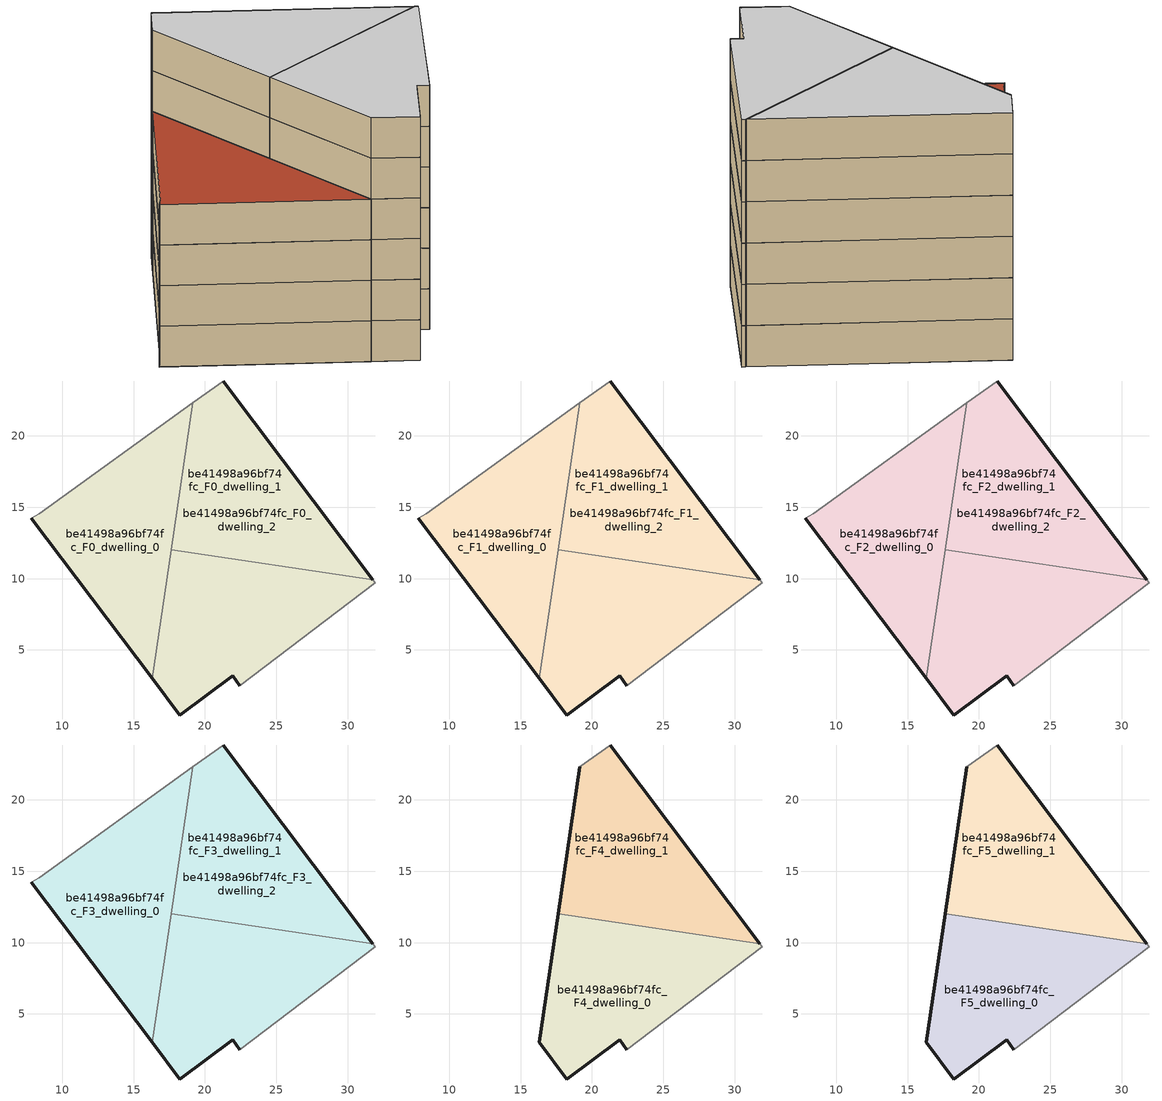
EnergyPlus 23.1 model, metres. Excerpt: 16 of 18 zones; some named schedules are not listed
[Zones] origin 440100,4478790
be41498a96bf74fc_F0_dwelling_0
 floor ground (EU_floor_Construction): 16.31,3.02 19.15,22.32 8.4,14.56 7.84,14.23 z0; 31.93,9.72 31.77,9.93 17.63,12.01 16.31,3.02 18.25,0.44 21.94,3.19 22.45,2.5 z0
 wall outside (EU_wall_Construction): 22.45,2.5 21.94,3.19 18.26,0.44 16.31,3.02 z0:3
 wall adiabatic (EU_wall_Construction): 31.77,9.93 31.93,9.72 22.45,2.5 z0:3
 wall to be41498a96bf74fc_F0_dwelling_1 (EU_wall_Construction): 17.63,12.01 31.77,9.93 z0:3
 wall to be41498a96bf74fc_F0_dwelling_2 (EU_wall_Construction): 16.31,3.02 17.63,12.01 z0:3
be41498a96bf74fc_F0_dwelling_1
 floor ground (EU_floor_Construction): 16.31,3.02 19.15,22.32 8.4,14.56 7.84,14.23 z0; 31.77,9.93 21.27,23.85 19.15,22.32 17.63,12.01 z0
 wall outside (EU_wall_Construction): 21.28,23.85 31.77,9.93 z0:3
 wall adiabatic (EU_wall_Construction): 19.15,22.32 21.28,23.85 z0:3
 wall to be41498a96bf74fc_F0_dwelling_2 (EU_wall_Construction): 17.63,12.01 19.15,22.32 z0:3
be41498a96bf74fc_F0_dwelling_2
 floor ground (EU_floor_Construction): 16.31,3.02 19.15,22.32 8.4,14.56 7.84,14.23 z0; 31.93,9.72 31.77,9.93 17.63,12.01 16.31,3.02 18.25,0.44 21.94,3.19 22.45,2.5 z0; 31.77,9.93 21.27,23.85 19.15,22.32 17.63,12.01 z0
 wall outside (EU_wall_Construction): 16.31,3.02 7.84,14.23 z0:3
 wall adiabatic (EU_wall_Construction): 7.84,14.23 8.41,14.56 19.15,22.32 z0:3
be41498a96bf74fc_F1_dwelling_0
 floor adiabatic (EU_floor_Construction): 31.93,9.72 31.77,9.93 17.63,12.01 16.31,3.02 18.25,0.44 21.94,3.19 22.45,2.5 z3; 16.31,3.02 19.15,22.32 8.4,14.56 7.84,14.23 z3
 wall outside (EU_wall_Construction): 22.45,2.5 21.94,3.19 18.26,0.44 16.31,3.02 z3:6
 wall adiabatic (EU_wall_Construction): 31.77,9.93 31.93,9.72 22.45,2.5 z3:6
 wall to be41498a96bf74fc_F1_dwelling_1 (EU_wall_Construction): 17.63,12.01 31.77,9.93 z3:6
 wall to be41498a96bf74fc_F1_dwelling_2 (EU_wall_Construction): 16.31,3.02 17.63,12.01 z3:6
be41498a96bf74fc_F1_dwelling_1
 floor to be41498a96bf74fc_F0_dwelling_1 (EU_floor_Construction): 31.77,9.93 21.27,23.85 19.15,22.32 17.63,12.01 z3; 16.31,3.02 19.15,22.32 8.4,14.56 7.84,14.23 z3
 wall outside (EU_wall_Construction): 21.28,23.85 31.77,9.93 z3:6
 wall adiabatic (EU_wall_Construction): 19.15,22.32 21.28,23.85 z3:6
 wall to be41498a96bf74fc_F1_dwelling_2 (EU_wall_Construction): 17.63,12.01 19.15,22.32 z3:6
be41498a96bf74fc_F1_dwelling_2
 floor to be41498a96bf74fc_F0_dwelling_2 (EU_floor_Construction): 16.31,3.02 19.15,22.32 8.4,14.56 7.84,14.23 z3; 31.93,9.72 31.77,9.93 17.63,12.01 16.31,3.02 18.25,0.44 21.94,3.19 22.45,2.5 z3
 floor adiabatic (EU_floor_Construction): 31.77,9.93 21.27,23.85 19.15,22.32 17.63,12.01 z3
 wall outside (EU_wall_Construction): 16.31,3.02 7.84,14.23 z3:6
 wall adiabatic (EU_wall_Construction): 7.84,14.23 8.41,14.56 19.15,22.32 z3:6
be41498a96bf74fc_F2_dwelling_0
 floor adiabatic (EU_floor_Construction): 31.93,9.72 31.77,9.93 17.63,12.01 16.31,3.02 18.25,0.44 21.94,3.19 22.45,2.5 z6; 16.31,3.02 19.15,22.32 8.4,14.56 7.84,14.23 z6
 wall outside (EU_wall_Construction): 22.45,2.5 21.94,3.19 18.26,0.44 16.31,3.02 z6:9
 wall adiabatic (EU_wall_Construction): 31.77,9.93 31.93,9.72 22.45,2.5 z6:9
 wall to be41498a96bf74fc_F2_dwelling_1 (EU_wall_Construction): 17.63,12.01 31.77,9.93 z6:9
 wall to be41498a96bf74fc_F2_dwelling_2 (EU_wall_Construction): 16.31,3.02 17.63,12.01 z6:9
be41498a96bf74fc_F2_dwelling_1
 floor to be41498a96bf74fc_F1_dwelling_1 (EU_floor_Construction): 31.77,9.93 21.27,23.85 19.15,22.32 17.63,12.01 z6; 16.31,3.02 19.15,22.32 8.4,14.56 7.84,14.23 z6
 wall outside (EU_wall_Construction): 21.28,23.85 31.77,9.93 z6:9
 wall adiabatic (EU_wall_Construction): 19.15,22.32 21.28,23.85 z6:9
 wall to be41498a96bf74fc_F2_dwelling_2 (EU_wall_Construction): 17.63,12.01 19.15,22.32 z6:9
be41498a96bf74fc_F2_dwelling_2
 floor to be41498a96bf74fc_F1_dwelling_2 (EU_floor_Construction): 16.31,3.02 19.15,22.32 8.4,14.56 7.84,14.23 z6; 31.93,9.72 31.77,9.93 17.63,12.01 16.31,3.02 18.25,0.44 21.94,3.19 22.45,2.5 z6
 floor adiabatic (EU_floor_Construction): 31.77,9.93 21.27,23.85 19.15,22.32 17.63,12.01 z6
 wall outside (EU_wall_Construction): 16.31,3.02 7.84,14.23 z6:9
 wall adiabatic (EU_wall_Construction): 7.84,14.23 8.41,14.56 19.15,22.32 z6:9
be41498a96bf74fc_F3_dwelling_0
 floor adiabatic (EU_floor_Construction): 31.93,9.72 31.77,9.93 17.63,12.01 16.31,3.02 18.25,0.44 21.94,3.19 22.45,2.5 z9; 16.31,3.02 19.15,22.32 8.4,14.56 7.84,14.23 z9
 wall outside (EU_wall_Construction): 22.45,2.5 21.94,3.19 18.26,0.44 16.31,3.02 z9:12
 wall adiabatic (EU_wall_Construction): 31.77,9.93 31.93,9.72 22.45,2.5 z9:12
 wall to be41498a96bf74fc_F3_dwelling_1 (EU_wall_Construction): 17.63,12.01 31.77,9.93 z9:12
 wall to be41498a96bf74fc_F3_dwelling_2 (EU_wall_Construction): 16.31,3.02 17.63,12.01 z9:12
 roof outside (EU_floor_Construction): 19.15,22.32 16.31,3.02 7.84,14.23 8.4,14.56 z12
be41498a96bf74fc_F3_dwelling_1
 floor to be41498a96bf74fc_F2_dwelling_1 (EU_floor_Construction): 31.77,9.93 21.27,23.85 19.15,22.32 17.63,12.01 z9; 16.31,3.02 19.15,22.32 8.4,14.56 7.84,14.23 z9
 wall outside (EU_wall_Construction): 21.28,23.85 31.77,9.93 z9:12
 wall adiabatic (EU_wall_Construction): 19.15,22.32 21.28,23.85 z9:12
 wall to be41498a96bf74fc_F3_dwelling_2 (EU_wall_Construction): 17.63,12.01 19.15,22.32 z9:12
 roof outside (EU_floor_Construction): 19.15,22.32 16.31,3.02 7.84,14.23 8.4,14.56 z12
be41498a96bf74fc_F3_dwelling_2
 floor to be41498a96bf74fc_F2_dwelling_2 (EU_floor_Construction): 16.31,3.02 19.15,22.32 8.4,14.56 7.84,14.23 z9; 31.93,9.72 31.77,9.93 17.63,12.01 16.31,3.02 18.25,0.44 21.94,3.19 22.45,2.5 z9
 floor adiabatic (EU_floor_Construction): 31.77,9.93 21.27,23.85 19.15,22.32 17.63,12.01 z9
 wall outside (EU_wall_Construction): 16.31,3.02 7.84,14.23 z9:12
 wall adiabatic (EU_wall_Construction): 7.84,14.23 8.41,14.56 19.15,22.32 z9:12
 ceiling adiabatic (EU_roof_Construction): 31.77,9.93 31.93,9.72 22.45,2.5 21.94,3.19 18.25,0.44 16.31,3.02 17.63,12.01 z12; 21.27,23.85 31.77,9.93 17.63,12.01 19.15,22.32 z12
 roof outside (EU_roof_Construction): 19.15,22.32 16.31,3.02 7.84,14.23 8.4,14.56 z12
be41498a96bf74fc_F4_dwelling_0
 floor to be41498a96bf74fc_F3_dwelling_0 (EU_floor_Construction): 31.93,9.72 31.77,9.93 17.63,12.01 16.31,3.02 18.25,0.44 21.94,3.19 22.45,2.5 z12
 wall outside (EU_wall_Construction): 22.45,2.5 21.94,3.19 18.26,0.44 16.31,3.02 17.63,12.01 z12:15
 wall adiabatic (EU_wall_Construction): 31.77,9.93 31.93,9.72 22.45,2.5 z12:15
 wall to be41498a96bf74fc_F4_dwelling_1 (EU_wall_Construction): 17.63,12.01 31.77,9.93 z12:15
be41498a96bf74fc_F4_dwelling_1
 floor to be41498a96bf74fc_F3_dwelling_1 (EU_floor_Construction): 31.77,9.93 21.27,23.85 19.15,22.32 17.63,12.01 z12
 wall outside (EU_wall_Construction): 21.28,23.85 31.77,9.93 / 17.63,12.01 19.15,22.32 z12:15
 wall adiabatic (EU_wall_Construction): 19.15,22.32 21.28,23.85 z12:15
be41498a96bf74fc_F5_dwelling_0
 floor to be41498a96bf74fc_F4_dwelling_0 (EU_floor_Construction): 31.93,9.72 31.77,9.93 17.63,12.01 16.31,3.02 18.25,0.44 21.94,3.19 22.45,2.5 z15
 wall outside (EU_wall_Construction): 22.45,2.5 21.94,3.19 18.26,0.44 16.31,3.02 17.63,12.01 z15:18
 wall adiabatic (EU_wall_Construction): 31.77,9.93 31.93,9.72 22.45,2.5 z15:18
 wall to be41498a96bf74fc_F5_dwelling_1 (EU_wall_Construction): 17.63,12.01 31.77,9.93 z15:18
 ceiling to be41498a96bf74fc_F6_dwelling_0 (EU_floor_Construction): 31.77,9.93 31.93,9.72 22.45,2.5 21.94,3.19 18.25,0.44 16.31,3.02 17.63,12.01 z18
be41498a96bf74fc_F5_dwelling_1
 floor to be41498a96bf74fc_F4_dwelling_1 (EU_floor_Construction): 31.77,9.93 21.27,23.85 19.15,22.32 17.63,12.01 z15
 wall outside (EU_wall_Construction): 21.28,23.85 31.77,9.93 / 17.63,12.01 19.15,22.32 z15:18
 wall adiabatic (EU_wall_Construction): 19.15,22.32 21.28,23.85 z15:18
 ceiling to be41498a96bf74fc_F6_dwelling_1 (EU_floor_Construction): 21.27,23.85 31.77,9.93 17.63,12.01 19.15,22.32 z18
[Building]
EU S2 Campaign: North Axis=0; Terrain=City; Solar Distribution=FullExterior
[Site:Location]
Madrid: Latitude=40.5; Longitude=-3.5; Time Zone=1; Elevation=609
[SizingPeriod:WeatherFileDays]
AnnualSizingPeriod: Begin Month=1; Begin Day of Month=1; End Month=12; End Day of Month=31; Day of Week for Start Day=Monday; Use Weather File Daylight Saving Period=No; Use Weather File Rain and Snow Indicators=No
[MATERIAL]
EU_InternalMass_Material: Roughness=MediumRough; Thickness=0.1; Conductivity=1; Density=1800; Specific Heat=900; Thermal Absorptance=0.9; Solar Absorptance=0.7; Visible Absorptance=0.7
[MATERIAL:NOMASS] Roughness=MediumRough; Thermal Absorptance=0.9; Solar Absorptance=0.7; Visible Absorptance=0.7
Name | Thermal Resistance
EU_wall_NoMass | 0.609216
EU_roof_NoMass | 0.513268
EU_floor_NoMass | 0.568163
[CONSTRUCTION]
EU_wall_Construction: EU_wall_NoMass
EU_roof_Construction: EU_roof_NoMass
EU_floor_Construction: EU_floor_NoMass
EU_InternalMass_Construction: EU_InternalMass_Material
[ZONE] Type=1; Multiplier=1; Ceiling Height=autocalculate; Floor Area=autocalculate; Part of Total Floor Area=Yes
Name | Volume
be41498a96bf74fc_F0_dwelling_0; be41498a96bf74fc_F1_dwelling_0; be41498a96bf74fc_F2_dwelling_0; be41498a96bf74fc_F3_dwelling_0 | 583.385
be41498a96bf74fc_F4_dwelling_0 | 291.691
be41498a96bf74fc_F5_dwelling_0 | 291.699
be41498a96bf74fc_F0_dwelling_1; be41498a96bf74fc_F1_dwelling_1; be41498a96bf74fc_F2_dwelling_1; be41498a96bf74fc_F3_dwelling_1 | 583.412
be41498a96bf74fc_F4_dwelling_1 | 291.718
be41498a96bf74fc_F5_dwelling_1 | 291.726
be41498a96bf74fc_F0_dwelling_2; be41498a96bf74fc_F1_dwelling_2; be41498a96bf74fc_F2_dwelling_2; be41498a96bf74fc_F3_dwelling_2 | 875.103
[INTERNALMASS] Construction=EU_InternalMass_Construction
Name | Zone or ZoneList | Surface Area
be41498a96bf74fc_F0_dwelling_0_EU_InternalMass | be41498a96bf74fc_F0_dwelling_0 | 97.2323
be41498a96bf74fc_F0_dwelling_1_EU_InternalMass | be41498a96bf74fc_F0_dwelling_1 | 97.2438
be41498a96bf74fc_F0_dwelling_2_EU_InternalMass | be41498a96bf74fc_F0_dwelling_2 | 97.2315
be41498a96bf74fc_F1_dwelling_0_EU_InternalMass | be41498a96bf74fc_F1_dwelling_0 | 97.2323
be41498a96bf74fc_F1_dwelling_1_EU_InternalMass | be41498a96bf74fc_F1_dwelling_1 | 97.2438
be41498a96bf74fc_F1_dwelling_2_EU_InternalMass | be41498a96bf74fc_F1_dwelling_2 | 97.2315
be41498a96bf74fc_F2_dwelling_0_EU_InternalMass | be41498a96bf74fc_F2_dwelling_0 | 97.2323
be41498a96bf74fc_F2_dwelling_1_EU_InternalMass | be41498a96bf74fc_F2_dwelling_1 | 97.2438
be41498a96bf74fc_F2_dwelling_2_EU_InternalMass | be41498a96bf74fc_F2_dwelling_2 | 97.2315
be41498a96bf74fc_F3_dwelling_0_EU_InternalMass | be41498a96bf74fc_F3_dwelling_0 | 97.2323
be41498a96bf74fc_F3_dwelling_1_EU_InternalMass | be41498a96bf74fc_F3_dwelling_1 | 97.2438
be41498a96bf74fc_F3_dwelling_2_EU_InternalMass | be41498a96bf74fc_F3_dwelling_2 | 97.2315
be41498a96bf74fc_F4_dwelling_0_EU_InternalMass | be41498a96bf74fc_F4_dwelling_0 | 145.848
be41498a96bf74fc_F4_dwelling_1_EU_InternalMass | be41498a96bf74fc_F4_dwelling_1 | 145.85
be41498a96bf74fc_F5_dwelling_0_EU_InternalMass | be41498a96bf74fc_F5_dwelling_0 | 145.848
be41498a96bf74fc_F5_dwelling_1_EU_InternalMass | be41498a96bf74fc_F5_dwelling_1 | 145.85
[OTHEREQUIPMENT] Fuel Type=Electricity; Design Level Calculation Method=Watts/Area; Power per Zone Floor Area=1; Fraction Latent=0; Fraction Radiant=0; Fraction Lost=0; Carbon Dioxide Generation Rate=0; EndUse Subcategory=EU_Step8_InternalGains
Name | Zone or ZoneList or Space or SpaceList | Schedule
EU_Step8_InternalGain_be41498a96bf74fc_F0_dwelling_0_f000 | be41498a96bf74fc_F0_dwelling_0 | EU_Step8_GainSchedule_be41498a96bf74fc_F0_dwelling_0_f000
EU_Step8_InternalGain_be41498a96bf74fc_F0_dwelling_1_f000 | be41498a96bf74fc_F0_dwelling_1 | EU_Step8_GainSchedule_be41498a96bf74fc_F0_dwelling_1_f000
EU_Step8_InternalGain_be41498a96bf74fc_F0_dwelling_2_f000 | be41498a96bf74fc_F0_dwelling_2 | EU_Step8_GainSchedule_be41498a96bf74fc_F0_dwelling_2_f000
EU_Step8_InternalGain_be41498a96bf74fc_F1_dwelling_0_f000 | be41498a96bf74fc_F1_dwelling_0 | EU_Step8_GainSchedule_be41498a96bf74fc_F1_dwelling_0_f000
EU_Step8_InternalGain_be41498a96bf74fc_F1_dwelling_1_f000 | be41498a96bf74fc_F1_dwelling_1 | EU_Step8_GainSchedule_be41498a96bf74fc_F1_dwelling_1_f000
EU_Step8_InternalGain_be41498a96bf74fc_F1_dwelling_2_f000 | be41498a96bf74fc_F1_dwelling_2 | EU_Step8_GainSchedule_be41498a96bf74fc_F1_dwelling_2_f000
EU_Step8_InternalGain_be41498a96bf74fc_F2_dwelling_0_f000 | be41498a96bf74fc_F2_dwelling_0 | EU_Step8_GainSchedule_be41498a96bf74fc_F2_dwelling_0_f000
EU_Step8_InternalGain_be41498a96bf74fc_F2_dwelling_1_f000 | be41498a96bf74fc_F2_dwelling_1 | EU_Step8_GainSchedule_be41498a96bf74fc_F2_dwelling_1_f000
EU_Step8_InternalGain_be41498a96bf74fc_F2_dwelling_2_f000 | be41498a96bf74fc_F2_dwelling_2 | EU_Step8_GainSchedule_be41498a96bf74fc_F2_dwelling_2_f000
EU_Step8_InternalGain_be41498a96bf74fc_F3_dwelling_0_f000 | be41498a96bf74fc_F3_dwelling_0 | EU_Step8_GainSchedule_be41498a96bf74fc_F3_dwelling_0_f000
EU_Step8_InternalGain_be41498a96bf74fc_F3_dwelling_1_f000 | be41498a96bf74fc_F3_dwelling_1 | EU_Step8_GainSchedule_be41498a96bf74fc_F3_dwelling_1_f000
EU_Step8_InternalGain_be41498a96bf74fc_F3_dwelling_2_f000 | be41498a96bf74fc_F3_dwelling_2 | EU_Step8_GainSchedule_be41498a96bf74fc_F3_dwelling_2_f000
EU_Step8_InternalGain_be41498a96bf74fc_F4_dwelling_0_f000 | be41498a96bf74fc_F4_dwelling_0 | EU_Step8_GainSchedule_be41498a96bf74fc_F4_dwelling_0_f000
EU_Step8_InternalGain_be41498a96bf74fc_F4_dwelling_1_f000 | be41498a96bf74fc_F4_dwelling_1 | EU_Step8_GainSchedule_be41498a96bf74fc_F4_dwelling_1_f000
EU_Step8_InternalGain_be41498a96bf74fc_F5_dwelling_0_f000 | be41498a96bf74fc_F5_dwelling_0 | EU_Step8_GainSchedule_be41498a96bf74fc_F5_dwelling_0_f000
EU_Step8_InternalGain_be41498a96bf74fc_F5_dwelling_1_f000 | be41498a96bf74fc_F5_dwelling_1 | EU_Step8_GainSchedule_be41498a96bf74fc_F5_dwelling_1_f000
[ZONEVENTILATION:DESIGNFLOWRATE] Schedule=EU_AlwaysOn; Design Flow Rate Calculation Method=AirChanges/Hour; Air Changes per Hour=0.752966; Ventilation Type=Natural; Fan Pressure Rise=0; Fan Total Efficiency=1; Constant Term Coefficient=1; Temperature Term Coefficient=0; Velocity Term Coefficient=0; Velocity Squared Term Coefficient=0; Minimum Indoor Temperature=-100; Maximum Indoor Temperature=100; Delta Temperature=-100; Minimum Outdoor Temperature=-100; Maximum Outdoor Temperature=100; Maximum Wind Speed=40
Name | Zone or ZoneList or Space or SpaceList
EU_ConstantAir_be41498a96bf74fc_F0_dwelling_0 | be41498a96bf74fc_F0_dwelling_0
EU_ConstantAir_be41498a96bf74fc_F0_dwelling_1 | be41498a96bf74fc_F0_dwelling_1
EU_ConstantAir_be41498a96bf74fc_F0_dwelling_2 | be41498a96bf74fc_F0_dwelling_2
EU_ConstantAir_be41498a96bf74fc_F1_dwelling_0 | be41498a96bf74fc_F1_dwelling_0
EU_ConstantAir_be41498a96bf74fc_F1_dwelling_1 | be41498a96bf74fc_F1_dwelling_1
EU_ConstantAir_be41498a96bf74fc_F1_dwelling_2 | be41498a96bf74fc_F1_dwelling_2
EU_ConstantAir_be41498a96bf74fc_F2_dwelling_0 | be41498a96bf74fc_F2_dwelling_0
EU_ConstantAir_be41498a96bf74fc_F2_dwelling_1 | be41498a96bf74fc_F2_dwelling_1
EU_ConstantAir_be41498a96bf74fc_F2_dwelling_2 | be41498a96bf74fc_F2_dwelling_2
EU_ConstantAir_be41498a96bf74fc_F3_dwelling_0 | be41498a96bf74fc_F3_dwelling_0
EU_ConstantAir_be41498a96bf74fc_F3_dwelling_1 | be41498a96bf74fc_F3_dwelling_1
EU_ConstantAir_be41498a96bf74fc_F3_dwelling_2 | be41498a96bf74fc_F3_dwelling_2
EU_ConstantAir_be41498a96bf74fc_F4_dwelling_0 | be41498a96bf74fc_F4_dwelling_0
EU_ConstantAir_be41498a96bf74fc_F4_dwelling_1 | be41498a96bf74fc_F4_dwelling_1
EU_ConstantAir_be41498a96bf74fc_F5_dwelling_0 | be41498a96bf74fc_F5_dwelling_0
EU_ConstantAir_be41498a96bf74fc_F5_dwelling_1 | be41498a96bf74fc_F5_dwelling_1
[HVACTEMPLATE:THERMOSTAT] Constant Heating Setpoint=20; Constant Cooling Setpoint=50
EU_HeatOnly_be41498a96bf74fc_F0_dwelling_0; EU_HeatOnly_be41498a96bf74fc_F0_dwelling_1; EU_HeatOnly_be41498a96bf74fc_F0_dwelling_2; EU_HeatOnly_be41498a96bf74fc_F1_dwelling_0; EU_HeatOnly_be41498a96bf74fc_F1_dwelling_1; EU_HeatOnly_be41498a96bf74fc_F1_dwelling_2; EU_HeatOnly_be41498a96bf74fc_F2_dwelling_0; EU_HeatOnly_be41498a96bf74fc_F2_dwelling_1; EU_HeatOnly_be41498a96bf74fc_F2_dwelling_2; EU_HeatOnly_be41498a96bf74fc_F3_dwelling_0; EU_HeatOnly_be41498a96bf74fc_F3_dwelling_1; EU_HeatOnly_be41498a96bf74fc_F3_dwelling_2; EU_HeatOnly_be41498a96bf74fc_F4_dwelling_0; EU_HeatOnly_be41498a96bf74fc_F4_dwelling_1; EU_HeatOnly_be41498a96bf74fc_F5_dwelling_0; EU_HeatOnly_be41498a96bf74fc_F5_dwelling_1; EU_HeatOnly_be41498a96bf74fc_F6_dwelling_0; EU_HeatOnly_be41498a96bf74fc_F6_dwelling_1
[HVACTEMPLATE:ZONE:IDEALLOADSAIRSYSTEM] System Availability Schedule=EU_AlwaysOn; Maximum Heating Supply Air Temperature=50; Minimum Cooling Supply Air Temperature=13; Maximum Heating Supply Air Humidity Ratio=0.0156; Minimum Cooling Supply Air Humidity Ratio=0.0077; Heating Limit=NoLimit; Cooling Limit=NoLimit; Heating Availability Schedule=EU_AlwaysOn; Cooling Availability Schedule=EU_CoolingOff; Dehumidification Control Type=ConstantSensibleHeatRatio; Cooling Sensible Heat Ratio=0.7; Dehumidification Setpoint=60; Humidification Control Type=None; Humidification Setpoint=30; Outdoor Air Method=None; Outdoor Air Flow Rate per Person=0.00944; Outdoor Air Flow Rate per Zone Floor Area=0; Outdoor Air Flow Rate per Zone=0; Demand Controlled Ventilation Type=None; Outdoor Air Economizer Type=NoEconomizer; Heat Recovery Type=None; Sensible Heat Recovery Effectiveness=0.7; Latent Heat Recovery Effectiveness=0.65
Name | Template Thermostat
be41498a96bf74fc_F0_dwelling_0 | EU_HeatOnly_be41498a96bf74fc_F0_dwelling_0
be41498a96bf74fc_F0_dwelling_1 | EU_HeatOnly_be41498a96bf74fc_F0_dwelling_1
be41498a96bf74fc_F0_dwelling_2 | EU_HeatOnly_be41498a96bf74fc_F0_dwelling_2
be41498a96bf74fc_F1_dwelling_0 | EU_HeatOnly_be41498a96bf74fc_F1_dwelling_0
be41498a96bf74fc_F1_dwelling_1 | EU_HeatOnly_be41498a96bf74fc_F1_dwelling_1
be41498a96bf74fc_F1_dwelling_2 | EU_HeatOnly_be41498a96bf74fc_F1_dwelling_2
be41498a96bf74fc_F2_dwelling_0 | EU_HeatOnly_be41498a96bf74fc_F2_dwelling_0
be41498a96bf74fc_F2_dwelling_1 | EU_HeatOnly_be41498a96bf74fc_F2_dwelling_1
be41498a96bf74fc_F2_dwelling_2 | EU_HeatOnly_be41498a96bf74fc_F2_dwelling_2
